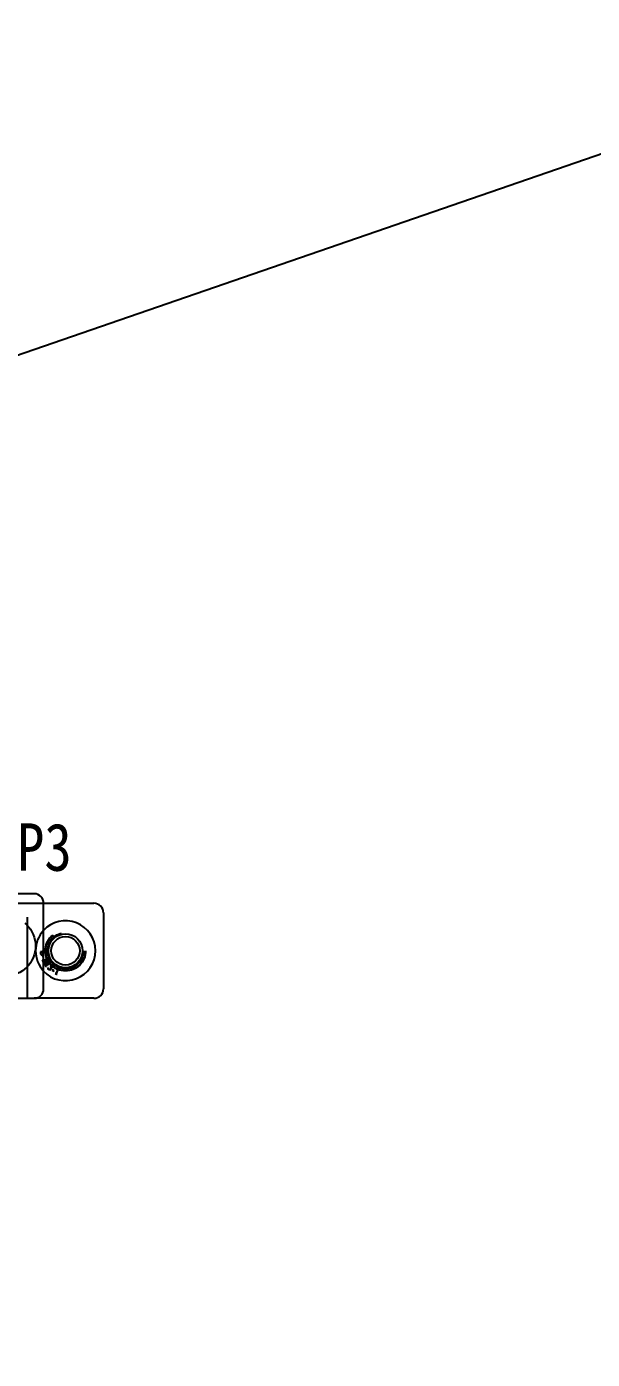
# Model space of a CAD drawing. Header units: millimetres. Extents: x 0 to 8948, y -1340 to 1100.
# Drawn here: x 6268.3 to 6327.9, y 540.9 to 681.2 of the extents above; entities that cross this region are included whole.
import ezdxf

# ---------------------------------------------------------------- set-up
doc = ezdxf.new("R2010")
doc.units = ezdxf.units.MM
doc.header["$LTSCALE"] = 85.25
doc.linetypes.add('HIDDEN', pattern=[0.2, 0.1, -0.1])
doc.layers.get('0').update_dxf_attribs({"linetype": 'CONTINUOUS'})
doc.layers.add('02___PRT_ALL_AXES', color=7, linetype='CONTINUOUS')
doc.layers.add('DEFAULT_2', color=8, linetype='HIDDEN')
doc.styles.get("Standard").update_dxf_attribs({"font": 'txt', "width": 0.85})

msp = doc.modelspace()

# ---------------------------------------------------------------- linework, layer by layer
msp.add_line((4392.409, 0), (7581.815, 1100))
at = {"color": 3, "linetype": 'Continuous'}
for p, q in [((6269.119, 589.948), (6260.119, 589.948)), ((6270.119, 579.948), (6270.119, 588.948)), ((6260.119, 578.948), (6269.119, 578.948))]:
    msp.add_line(p, q, dxfattribs=at)
at = {"color": 7, "linetype": 'Continuous'}
for p, q in [((6270.119, 588.948), (6275.419, 588.948)), ((6276.419, 587.948), (6276.419, 579.948)), ((6270.254, 583.578), (6270.253, 583.59)), ((6270.254, 583.578), (6270.358, 583.585)), ((6270.497, 583.109), (6270.119, 582.881)), ((6270.119, 582.851), (6270.501, 583.081)), ((6270.501, 583.081), (6270.161, 582.594)), ((6270.161, 582.594), (6270.698, 582.68)), ((6270.238, 582.503), (6270.226, 582.496)), ((6270.276, 582.462), (6270.238, 582.503)), ((6270.282, 582.641), (6270.564, 583.047)), ((6270.763, 582.716), (6270.282, 582.641)), ((6270.698, 582.68), (6270.334, 582.46)), ((6270.372, 582.281), (6270.346, 582.355)), ((6270.36, 582.273), (6270.372, 582.281)), ((6270.376, 582.404), (6270.729, 582.617)), ((6270.475, 583.193), (6270.463, 583.186)), ((6270.463, 583.186), (6270.497, 583.109)), ((6270.572, 582.149), (6270.555, 582.142)), ((6270.799, 582.605), (6270.838, 582.563)), ((6270.807, 582.259), (6270.803, 582.239)), ((6270.838, 582.563), (6270.851, 582.57)), ((6270.854, 582.435), (6270.86, 582.417)), ((6271.038, 581.948), (6271.017, 581.915)), ((6271.017, 581.915), (6271.2, 581.801)), ((6271.221, 581.834), (6271.038, 581.948)), ((6271.2, 581.801), (6271.221, 581.834)), ((6271.337, 581.567), (6271.332, 581.554)), ((6271.384, 581.557), (6271.337, 581.567)), ((6271.599, 581.992), (6271.427, 581.577)), ((6271.468, 581.99), (6271.473, 581.969)), ((6271.473, 581.969), (6271.599, 581.992)), ((6271.483, 581.554), (6271.683, 582.036)), ((6271.534, 581.486), (6271.498, 581.509)), ((6271.528, 581.472), (6271.534, 581.486)), ((6271.683, 582.036), (6271.655, 582.048)), ((6275.419, 578.948), (6269.119, 578.948))]:
    msp.add_line(p, q, dxfattribs=at)
for radius in [1.8, 1.5]:
    msp.add_circle((6272.419, 583.948), radius, dxfattribs=at)
at = {"color": 3, "linetype": 'Continuous'}
for centre, start, end in [((6269.119, 588.948), 0, 90), ((6269.119, 579.948), 270, 0)]:
    msp.add_arc(centre, 1, start, end, dxfattribs=at)
at = {"color": 7, "linetype": 'Continuous'}
for centre, radius, start, end in [((6275.419, 587.948), 1, 0, 90), ((6272.419, 583.948), 3.15, 222.95825, 137.04274), ((6272.037, 583.381), 1.438, 207.53662, 211.08982), ((6275.419, 579.948), 1, 270, 0)]:
    msp.add_arc(centre, radius, start, end, dxfattribs=at)
for points in [[(6270.119, 583.631), (6270.126, 583.648), (6270.134, 583.666), (6270.142, 583.686)], [(6270.217, 583.884), (6270.183, 583.88), (6270.153, 583.865), (6270.129, 583.837)], [(6270.142, 583.686), (6270.165, 583.746), (6270.184, 583.785), (6270.199, 583.805)], [(6270.199, 583.805), (6270.213, 583.825), (6270.231, 583.835), (6270.251, 583.837)], [(6270.328, 583.845), (6270.297, 583.876), (6270.26, 583.888), (6270.217, 583.884)], [(6270.251, 583.837), (6270.277, 583.84), (6270.3, 583.831), (6270.321, 583.811)], [(6270.358, 583.732), (6270.365, 583.664), (6270.33, 583.616), (6270.254, 583.59)], [(6270.321, 583.811), (6270.341, 583.792), (6270.354, 583.765), (6270.358, 583.732)], [(6270.384, 583.721), (6270.378, 583.774), (6270.359, 583.816), (6270.328, 583.845)], [(6270.358, 583.585), (6270.38, 583.622), (6270.389, 583.668), (6270.384, 583.721)], [(6270.226, 582.496), (6270.253, 582.455), (6270.275, 582.419), (6270.295, 582.386)], [(6270.301, 582.447), (6270.294, 582.447), (6270.285, 582.452), (6270.276, 582.462)], [(6270.295, 582.386), (6270.31, 582.362), (6270.331, 582.324), (6270.36, 582.273)], [(6270.334, 582.46), (6270.319, 582.451), (6270.308, 582.447), (6270.301, 582.447)], [(6270.346, 582.355), (6270.342, 582.365), (6270.342, 582.374), (6270.345, 582.38)], [(6270.345, 582.38), (6270.349, 582.387), (6270.359, 582.394), (6270.376, 582.404)], [(6270.518, 583.117), (6270.493, 583.158), (6270.479, 583.184), (6270.475, 583.193)], [(6270.564, 583.047), (6270.554, 583.059), (6270.539, 583.083), (6270.518, 583.117)], [(6270.555, 582.142), (6270.546, 582.132), (6270.546, 582.116), (6270.556, 582.094)], [(6270.591, 582.142), (6270.586, 582.147), (6270.579, 582.149), (6270.572, 582.149)], [(6270.607, 582.106), (6270.604, 582.123), (6270.599, 582.135), (6270.591, 582.142)], [(6270.645, 582.02), (6270.628, 582.036), (6270.615, 582.065), (6270.607, 582.106)], [(6270.729, 582.617), (6270.744, 582.626), (6270.756, 582.63), (6270.766, 582.628)], [(6270.766, 582.628), (6270.776, 582.626), (6270.786, 582.618), (6270.799, 582.605)], [(6270.803, 582.239), (6270.834, 582.238), (6270.858, 582.231), (6270.875, 582.216)], [(6270.851, 582.57), (6270.836, 582.591), (6270.821, 582.614), (6270.806, 582.639)], [(6270.858, 582.256), (6270.84, 582.258), (6270.823, 582.259), (6270.807, 582.259)], [(6270.964, 582.461), (6270.931, 582.463), (6270.895, 582.454), (6270.854, 582.435)], [(6271.016, 582.282), (6270.993, 582.256), (6270.941, 582.248), (6270.858, 582.256)], [(6270.86, 582.417), (6270.887, 582.429), (6270.914, 582.435), (6270.94, 582.431)], [(6270.902, 582.139), (6270.9, 582.108), (6270.886, 582.077), (6270.86, 582.049)], [(6270.875, 582.216), (6270.896, 582.196), (6270.905, 582.171), (6270.902, 582.139)], [(6270.915, 582.236), (6270.957, 582.232), (6270.99, 582.233), (6271.017, 582.238)], [(6270.967, 582.136), (6270.967, 582.175), (6270.949, 582.209), (6270.915, 582.236)], [(6270.922, 582.026), (6270.953, 582.06), (6270.968, 582.096), (6270.967, 582.136)], [(6270.94, 582.431), (6270.966, 582.427), (6270.988, 582.418), (6271.007, 582.402)], [(6271.054, 582.421), (6271.025, 582.447), (6270.995, 582.46), (6270.964, 582.461)], [(6271.007, 582.402), (6271.025, 582.385), (6271.035, 582.365), (6271.037, 582.343)], [(6271.037, 582.343), (6271.039, 582.321), (6271.032, 582.3), (6271.016, 582.282)], [(6271.017, 582.238), (6271.043, 582.243), (6271.064, 582.254), (6271.08, 582.271)], [(6271.097, 582.342), (6271.093, 582.373), (6271.079, 582.399), (6271.054, 582.421)], [(6271.08, 582.271), (6271.096, 582.289), (6271.101, 582.312), (6271.097, 582.342)], [(6270.556, 582.094), (6270.565, 582.072), (6270.585, 582.047), (6270.616, 582.019)], [(6270.616, 582.019), (6270.664, 581.976), (6270.718, 581.955), (6270.776, 581.957)], [(6270.75, 581.99), (6270.707, 581.985), (6270.672, 581.995), (6270.645, 582.02)], [(6270.86, 582.049), (6270.829, 582.014), (6270.792, 581.995), (6270.75, 581.99)], [(6270.776, 581.957), (6270.834, 581.959), (6270.883, 581.982), (6270.922, 582.026)], [(6271.332, 581.554), (6271.361, 581.544), (6271.394, 581.531), (6271.431, 581.516)], [(6271.427, 581.577), (6271.419, 581.559), (6271.405, 581.552), (6271.384, 581.557)], [(6271.431, 581.516), (6271.467, 581.501), (6271.5, 581.486), (6271.528, 581.472)], [(6271.655, 582.048), (6271.579, 582.018), (6271.517, 581.999), (6271.468, 581.99)], [(6271.498, 581.509), (6271.479, 581.52), (6271.475, 581.535), (6271.483, 581.554)]]:
    msp.add_open_spline(points, degree=3, dxfattribs=at)
at = {"layer": '02___PRT_ALL_AXES', "color": 8, "linetype": 'HIDDEN'}
msp.add_circle((6272.419, 583.948), 2.1, dxfattribs=at)
at = {"layer": 'DEFAULT_2', "color": 8, "linetype": 'HIDDEN'}
for p, q in [((6266.419, 588.948), (6270.119, 588.948)), ((6268.419, 578.948), (6268.419, 588.948)), ((6269.953, 583.856), (6269.817, 583.852)), ((6269.953, 583.856), (6269.954, 583.844)), ((6269.989, 582.918), (6269.976, 582.91)), ((6270.022, 582.88), (6269.989, 582.918)), ((6270.059, 583.364), (6270.021, 583.352)), ((6270.021, 583.352), (6270.084, 583.146)), ((6270.122, 583.158), (6270.059, 583.364)), ((6270.11, 582.716), (6270.075, 582.792)), ((6270.084, 583.146), (6270.122, 583.158)), ((6270.119, 582.881), (6270.086, 582.862)), ((6270.098, 582.709), (6270.11, 582.716)), ((6270.1, 582.839), (6270.119, 582.851))]:
    msp.add_line(p, q, dxfattribs=at)
for centre, radius in [((6266.119, 584.448), 3.15), ((6272.419, 583.948), 2.125), ((6272.419, 583.948), 1.9)]:
    msp.add_circle(centre, radius, dxfattribs=at)
msp.add_arc((6272.419, 583.948), 3.15, 137.04274, 222.95825, dxfattribs=at)
for points in [[(6269.817, 583.852), (6269.794, 583.801), (6269.786, 583.746), (6269.792, 583.687)], [(6269.792, 583.687), (6269.799, 583.624), (6269.819, 583.577), (6269.854, 583.545)], [(6269.818, 583.671), (6269.814, 583.709), (6269.824, 583.744), (6269.85, 583.778)], [(6269.859, 583.585), (6269.835, 583.607), (6269.822, 583.636), (6269.818, 583.671)], [(6269.85, 583.778), (6269.876, 583.811), (6269.91, 583.833), (6269.954, 583.844)], [(6269.854, 583.545), (6269.888, 583.513), (6269.932, 583.499), (6269.983, 583.505)], [(6269.94, 583.556), (6269.91, 583.553), (6269.883, 583.563), (6269.859, 583.585)], [(6270.003, 583.593), (6269.987, 583.571), (6269.966, 583.559), (6269.94, 583.556)], [(6269.983, 583.505), (6270.026, 583.509), (6270.058, 583.526), (6270.078, 583.554)], [(6270.055, 583.696), (6270.037, 583.649), (6270.019, 583.615), (6270.003, 583.593)], [(6270.118, 583.824), (6270.098, 583.795), (6270.077, 583.753), (6270.055, 583.696)], [(6270.078, 583.554), (6270.09, 583.573), (6270.104, 583.598), (6270.119, 583.631)], [(6270.129, 583.837), (6270.126, 583.833), (6270.122, 583.829), (6270.118, 583.824)], [(6269.976, 582.91), (6270.002, 582.871), (6270.023, 582.837), (6270.039, 582.81)], [(6270.056, 582.852), (6270.049, 582.853), (6270.037, 582.862), (6270.022, 582.88)], [(6270.039, 582.81), (6270.061, 582.775), (6270.08, 582.741), (6270.098, 582.709)], [(6270.086, 582.862), (6270.073, 582.854), (6270.063, 582.851), (6270.056, 582.852)], [(6270.075, 582.792), (6270.067, 582.809), (6270.075, 582.824), (6270.1, 582.839)]]:
    msp.add_open_spline(points, degree=3, dxfattribs=at)

# ---------------------------------------------------------------- texts
at = {"color": 2, "linetype": 'Continuous', "insert": (6267.303, 597.365), "char_height": 5, "width": 8.5, "attachment_point": 1, "line_spacing_factor": 0.9}
msp.add_mtext('P3', dxfattribs=at)

doc.saveas('drawing.dxf')
